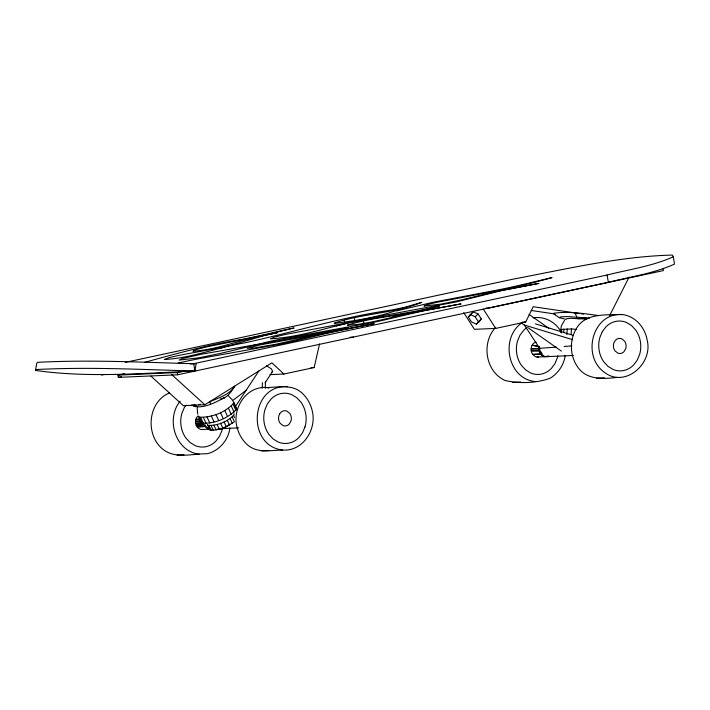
<?xml version="1.0" encoding="UTF-8"?>
<svg xmlns="http://www.w3.org/2000/svg" width="710" height="710" viewBox="0 0 710 710"><rect width="100%" height="100%" fill="white"/><g stroke="black" fill="none" stroke-linecap="round" stroke-linejoin="round"><path stroke-width="1.06" d="M576.174 329.431L571.47 328.934L561.637 329.404L561.397 332.928M563.926 329.103L563.696 332.635M567.281 328.943L566.891 334.579M262.23 388.201L262.425 382.663M265.265 388.405L265.496 381.882M197.158 408.206L197.717 414.143M571.47 328.934L571.071 334.57M560.394 332.289L561.379 325.801L564.494 320.467M586.868 319.127L571.062 318.32L566.793 318.675L566.127 319.376L559.32 317.707L560.802 316.846L567.326 316.571L589.469 318.107M229.942 427.917C228.425 440.04 219.212 450.85 207.249 453.752C192.419 453.495 175.476 459.405 162.785 449.181C144.964 434.795 147.786 401.709 169.619 392.852M565.204 355.453C564.042 364.842 558.166 373.256 550.197 378.217C536.156 383.302 519.684 383.737 505.183 380.533C485.391 371.747 481.06 342.877 495.571 327.488M35.5 370.442L36.76 363.227L37.71 362.322C90.481 359.571 143.385 362.348 196.164 363.813L194.904 371.028C141.84 373.291 88.351 377.986 35.5 370.442L36.45 369.537C89.211 366.786 142.124 369.564 194.904 371.028L193.679 363.706L190.307 363.857M269.933 374.631L283.876 374.028L314.148 367.531L319.58 343.915M400.174 309.063C379.628 317.05 356.615 320.547 334.632 323.37L334.17 323.139C362.606 313.367 393.828 313.492 421.811 302.318L405.854 306.986A57.652 4.322 -9.5 0 1 391.325 310.084C341.297 317.121 293.123 332.378 243.894 343.028C217.162 347.518 191.593 358.133 164.338 359.5L169.504 357.503L179.435 355.284L224.333 346.986L220.899 348.06M305.025 426.852L302.575 432.683L298.928 437.546A24.593 20.954 87.5 0 1 278.151 442.002L273.19 438.993L269.028 434.573A25.436 21.673 87.5 0 1 264.883 409.83L267.333 403.99L270.971 399.135A24.593 20.954 87.5 0 1 291.757 394.671L296.718 397.68L300.88 402.1A25.436 21.673 87.5 0 1 305.025 426.852M201.764 423.124L198.445 416.042L198.969 417.089C211.296 417.977 225.895 412.324 233.883 402.845L233.359 401.789L236.634 408.898C228.664 418.367 214.083 424.012 201.764 423.124L201.249 422.077M232.276 417.063L234.424 421.722C227.315 426.355 218.609 431.103 209.929 429.967L207.391 424.509L207.79 425.308C217.109 425.973 228.15 421.696 234.193 414.533L233.794 413.735M463.728 312.64L474.44 329.325L495.713 328.402L525.737 321.967L533.192 306.711L579.227 313.518M609.508 315.906L629.104 277.077M265.096 382.841L272.631 371.357L271.442 368.925L266.498 365.774M235.33 406.706L258.83 371.055M468.325 317.033L473.188 311.779L478.158 314.06L481.273 318.897L479.41 321.47L476.41 324.15L471.44 321.878L468.325 317.033L473.188 311.779M476.41 324.15L481.273 318.897M180.145 401.194C165.501 418.856 175.246 451.445 199.27 454.205M186.118 405.144L184.298 407.575L181.849 413.406A25.436 21.673 87.5 0 0 185.993 438.159L190.156 442.578L195.117 445.587A24.593 20.954 87.5 0 0 215.902 441.123L219.541 436.268L221.99 430.438A25.436 21.673 87.5 0 0 222.505 428.343M197.682 416.104C194.132 419.814 195.072 426.879 199.856 429.089A7.446 6.346 87.5 0 0 203.175 429.417M229.8 424.367C226.33 427.313 221.476 429.648 216.861 429.213M470.189 314.468L475.167 316.74L478.158 314.06M522.223 322.651C499.964 337.277 507.242 378.386 534.781 381.527M232.276 400.866L246.352 390.118M150.893 376.105L183.384 405.685L204.835 404.753L271.912 362.828L283.876 374.028M536.165 342.078A7.384 6.292 87.5 0 0 533.21 343.746C530.547 346.595 530.405 351.237 532.624 354.388L541.295 354.041L544.055 356.287L547.454 356.562M271.681 372.173L272.329 371.871M545.697 356.704L573.378 355.47M125.191 362.393L513.729 279.03C566.181 269.161 618.827 256.434 672.343 255.067L673.275 256.798C652.348 266.214 629.237 269.436 607.112 275.001L193.679 363.706M208.74 428.707L205.847 426.488L205.048 424.784M561.637 329.404L560.554 329.822L560.758 330.336M547.357 356.615L548.945 356.012M220.899 399.02C227.821 397.68 231.424 391.219 234.797 386.151C229.463 394.742 218.618 397.893 209.769 401.674L210.586 404.176M220.908 398.922L224.733 397.582C215.29 402.339 204.072 408.933 193.28 406.155M396.428 310.936L433.499 302.176L499.529 289.627A109.464 8.209 -9.5 0 0 519.081 285.42L552.016 277.601L531.675 283.139L496.405 291.366A521.096 39.068 -9.5 0 1 459.769 300.277M408.339 313.279L388.894 318.124A184.023 13.801 -9.5 0 1 372.661 321.834L357.059 324.559L347.385 325.18C369.271 318.257 392.47 316.261 414.986 311.965A56.347 4.224 -9.5 0 0 424.269 309.986L439.428 306.037L414.312 311.486L359.074 320.858A65.977 4.943 -9.5 0 0 344.314 324.017L336.212 325.97M347.554 323.023C322.171 329.271 296.851 337.356 270.625 338.794L273.971 337.197L285.704 334.374L353.376 321.683A135.468 10.153 -9.5 0 1 372.502 317.539L455.926 301.99L502.165 290.505L538.908 283.397L496.405 291.366M257.916 344.306L200.717 354.37L182.195 358.577L179.124 360.094L198.392 357.884L219.683 353.553A388.876 29.154 -9.5 0 0 254.988 345.051L267.022 342.06A62.507 4.686 -9.5 0 1 278.276 339.62L369.839 323.077A81.313 6.097 -9.5 0 0 385.193 319.784L423.639 310.767L461.065 303.88L415.226 312.258A101.423 7.606 -9.5 0 0 397.245 316.154L391.92 317.397M541.295 354.041L542.289 353.784M144.654 362.34C177.047 353.42 209.415 344.465 242.74 339.256A136.666 10.251 -9.5 0 0 269.463 333.522L281.941 330.567A33.521 2.512 -9.5 0 1 292.884 328.224L294.091 327.984L270.332 333.762A154.665 11.6 -9.5 0 1 247.337 338.741M459.778 300.277L441.087 304.111L423.985 306.081L426.825 304.723L436.845 302.3L503.186 289.653M198.694 404.682L200.504 404.265M124.436 373.744L117.966 375.128L118.339 377.365L177.651 374.8L608.337 282.314C630.462 276.749 653.573 273.536 674.5 264.12L673.275 256.798M101.521 375.058L103.687 374.587M118.339 377.365L121.57 376.664M117.966 375.128L177.278 372.572L184.822 370.948M247.337 338.741L207.267 346.728L196.129 349.577L192.96 351.21C213.426 349.986 233.013 342.619 252.867 337.88A80.975 6.071 -9.5 0 1 269.267 334.348L277.282 332.759L275.48 333.15A54.306 4.074 -9.5 0 0 264.688 335.466L230.856 345.246A56.188 4.216 -9.5 0 1 221.138 347.341L213.204 348.912M254.979 345.051L333.132 330.789A97.838 7.34 -9.5 0 0 348.237 327.541L316.837 334.65L260.597 344.803L247.169 348.299L254.766 347.9L275.879 344.297L311.078 336.38A155.037 11.626 -9.5 0 1 338.013 330.603L374.188 323.627L350.465 328.339A174.083 13.055 -9.5 0 0 324.834 333.842L292.351 341.51A82.067 6.15 -9.5 0 1 280.272 344.101L198.037 358.878A172.193 12.913 -9.5 0 0 178.166 362.961M541.402 352.195L540.496 352.355L541.428 354.006L540.017 351.068L538.996 350.527L538.943 349.098L531.053 348.876L556.462 347.128M191.567 405.064L195.942 405.002M577.754 318.763L586.14 318.08M564.193 346.489L571.923 345.859M533.112 317.885C543.771 315.95 554.963 321.532 560.403 330.762M622.271 314.539C592.948 312.276 581.614 354.902 603.42 371.578C624.17 389.107 653.378 363.99 647.156 340.081C645.071 327.514 635.335 316.056 622.271 314.539C606.074 315.187 584.614 312.435 575.686 329.768C569.376 341.324 570.068 356.145 577.638 366.946C586.433 380.152 603.402 379.051 617.221 377.383M266.738 387.545C246.991 385.779 232.924 406.972 236.563 425.166C238.036 432.834 241.808 439.916 247.728 445.063C257.481 453.468 270.741 450.309 282.411 450.025C302.158 451.8 316.225 430.606 312.586 412.412C311.113 404.744 307.341 397.653 301.422 392.506C291.668 384.101 278.409 387.261 266.738 387.545L268.859 388.095M287.497 386.648C250.142 384.234 246.21 445.587 282.411 450.025M512.718 382.477L520.634 382.033M596.64 378.27L604.352 377.835M177.03 455.163L184.005 454.773M261.653 450.921L269.427 450.486M200.779 419.113L195.845 419.344L200.264 419.148M485.835 308.131L489.101 307.989L663.389 270.59L663.016 268.38M522.542 322.1L525.737 321.967M350.11 337.232L353.402 337.09M536.991 357.041L544.677 356.704M310.936 367.673L314.148 367.531M201.436 421.021L195.516 421.287L201.045 421.048M203.912 424.828L196.164 425.166L203.371 422.938L195.623 423.267L203.521 422.938L196.164 425.166L204.063 424.855L204.844 426.506L197.096 426.834L205.004 426.541L207.604 428.751A7.446 6.346 87.5 0 0 209.246 429.177L201.498 429.506M220.189 428.707L238.711 427.908M581.392 313.838L583.549 314.157M531.186 310.474L553.667 313.802L555.282 314.53M598.184 315.524C583.549 313.438 568.444 311.237 553.72 313.234L553.658 313.829L559.329 317.681M539.209 346.586L532.109 345.202L539.059 346.622L538.881 348.53L539.769 349.116L539.831 350.483L531.169 350.846L539.174 351.059L539.538 352.417L540.372 352.373L541.224 353.873M535.438 323.884L573.227 335.368M572.721 339.708L524.388 325.056L539.724 348.503M194.105 405.215L197.691 407.096M541.553 352.817L540.186 351.707M529.065 314.423L548.723 328.233M521.175 322.873L525.64 326.014M528.32 327.896L561.379 351.122M228.185 395.541L232.383 399.996M171.536 374.445L204.835 404.753M483.208 308.948L495.713 328.402M475.167 316.74L478.274 321.586M200.664 417.622L203.459 423.657M203.415 417.595L206.211 423.63M207.027 417.01L209.823 423.053M209.53 429.168L209.929 429.967M211.269 415.909L214.056 421.953M574.905 312.879L576.813 316.926M215.849 414.374L218.627 420.418M236.634 408.898L233.883 402.845M235.951 410.398L233.191 404.345M234.105 412.244L231.345 406.191M233.679 415.669L234.548 417.578M231.229 414.312L228.469 408.259M230.102 418.634L232.241 423.284M227.519 416.459L224.75 410.415M227.289 420.258L229.428 424.917M223.215 418.545L220.446 412.492M224.032 421.829L226.171 426.488M220.553 423.249L222.691 427.908M217.091 424.411L219.239 429.071M213.887 425.246L216.026 429.905M211.154 425.689L213.293 430.349M209.068 425.707L211.207 430.366M607.112 275.001L608.337 282.314M363.422 320.955L363.946 324.088M354.299 317.849L354.822 320.991M344.199 320.245L344.545 322.34M177.278 372.572L177.651 374.8M547.907 356.012A7.384 6.292 87.5 0 1 543.043 356.287L541.553 355.382L539.387 352.4L540.31 354.059L532.624 354.388L535.367 356.615A7.384 6.292 87.5 0 0 538.65 356.944M539.467 349.95A3.79 3.231 87.5 0 1 539.573 348.015M527.299 327.425A24.389 20.776 87.5 0 0 523.545 330.469L519.933 335.28L517.501 341.066A25.223 21.486 87.5 0 0 521.61 365.614L525.737 369.99L530.663 372.981A24.389 20.776 87.5 0 0 551.271 368.561L554.883 363.742L557.306 357.955A25.223 21.486 87.5 0 0 557.82 355.879M279.616 413.992L278.879 415.758A7.703 6.559 87.5 0 0 280.13 423.258L282.891 425.503A7.446 6.346 87.5 0 0 289.183 424.154L291.029 420.915A7.703 6.559 87.5 0 0 289.778 413.424L287.017 411.17A7.446 6.346 87.5 0 0 280.716 412.519L279.616 413.992M602.275 331.73L599.843 337.516A25.223 21.486 87.5 0 0 603.953 362.056L608.079 366.44L613.005 369.422A24.389 20.776 87.5 0 0 633.613 365.002L637.225 360.183L639.648 354.405A25.223 21.486 87.5 0 0 635.548 329.857L631.421 325.473L626.495 322.491A24.389 20.776 87.5 0 0 605.887 326.911L602.275 331.73M614.461 341.652L613.724 343.4A7.641 6.505 87.5 0 0 614.966 350.838L617.709 353.065A7.384 6.292 87.5 0 0 623.948 351.725L625.776 348.512A7.641 6.505 87.5 0 0 624.534 341.084L621.791 338.856A7.384 6.292 87.5 0 0 615.552 340.188L614.461 341.652"/></g></svg>
